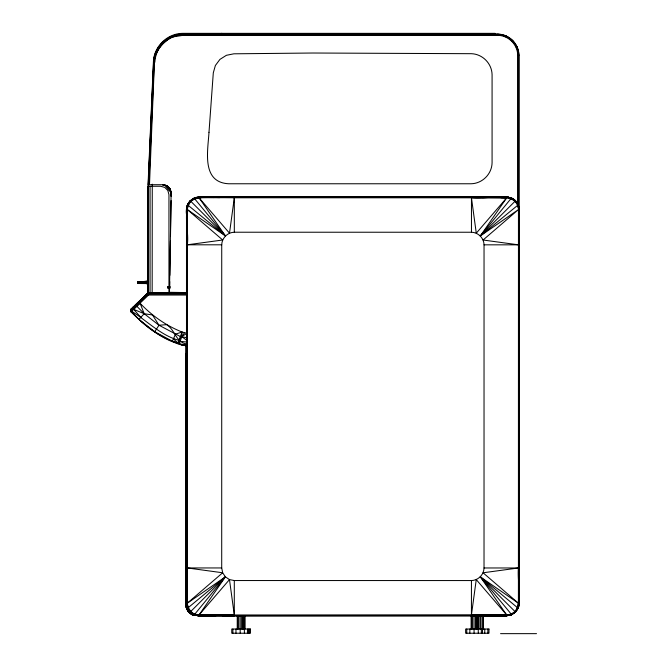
<?xml version="1.0" encoding="UTF-8"?>
<svg xmlns="http://www.w3.org/2000/svg" width="667" height="667" viewBox="0 0 667 667"><rect width="100%" height="100%" fill="white"/><g stroke="black" fill="none" stroke-linecap="round" stroke-linejoin="round"><path stroke-width="1" d="M147.974 281.499L138.327 281.499L137.485 282.333L137.485 282.758L147.974 283.175L147.974 292.821L147.974 186.268L160.564 186.268L164.757 187.394L167.826 190.462L168.951 194.656L168.951 292.821L147.974 292.821L147.974 186.268L153.427 61.439C154.144 46.181 167.492 33.4 182.766 33.35L495.097 33.35M193.038 613.415L193.038 615.266C188.653 613.248 185.668 608.654 185.684 603.818L185.693 366.375L186.635 365.741M185.659 604.152L185.693 366.316L186.326 365.741L186.96 366.166L187.018 372.269M186.026 366.967L186.026 345.264M187.377 345.823L185.918 344.981L187.377 345.598L186.76 344.981L187.21 345.598L186.168 345.306L186.143 366.55L186.452 366.241M199.058 615.774L199.033 614.974L229.481 579.581L234.3 580.54L471.436 580.557C478.197 580.423 483.892 574.729 484.025 567.967L484.042 244.831C483.909 238.069 478.222 232.374 471.461 232.241L234.317 232.224C227.555 232.358 221.869 238.052 221.736 244.814L221.711 567.951L222.67 572.77L225.396 576.855L229.481 579.581L234.292 614.982C219.651 612.089 189.495 625.504 186.468 603.193L186.493 209.571C186.568 202.818 192.313 197.073 199.083 196.982L506.703 196.998L511.514 197.957L513.982 199.325M484.576 615.257L484.576 615.724C495.965 615.649 518.009 620.427 519.26 603.21L519.285 209.588L518.326 204.777L515.433 200.85C502.093 193.814 485.926 199.375 471.461 197.399L199.083 196.982L194.656 197.907L189.745 201.301L186.968 206.587L186.61 209.571L186.468 603.193L187.277 603.218L225.396 576.855L194.239 614.824L203.026 615.624C177.48 616.008 190.103 583.275 186.868 567.951L187.152 207.629M507.287 197.015L199.083 197.099L194.264 197.941C180.507 208.496 189.645 230.082 187.294 244.806L222.686 239.995L187.302 209.546L186.493 209.571L186.602 244.806M471.461 197.399L506.703 196.998L506.728 197.807L234.317 197.782L229.498 233.183L199.058 197.791L199.083 196.982L199.058 197.791L225.421 235.91L187.302 209.546L187.119 215.424L186.643 215.433C182.625 187.294 218.526 199.658 234.317 197.09L219.626 197.132L219.626 197.607C206.712 197.324 185.301 194.222 186.643 213.54L186.602 209.555L187.669 204.836L190.178 200.667L225.421 235.91L187.452 204.752L186.493 209.571L186.885 244.806L187.302 209.546L187.277 603.218L222.67 572.77L187.269 567.951L186.868 603.21L187.644 607.929L190.32 611.931L194.322 614.599L199.041 615.674M222.72 615.241L222.72 615.708L233.842 615.858L207.495 615.316M202.576 615.708L193.78 614.899L198.591 615.749L234.292 615.783L234.3 580.54M234.317 232.224L234.317 197.09M471.436 580.557L471.436 615.791L506.695 615.399L511.197 614.09L515.007 611.547L517.559 607.729L518.859 603.235L519.109 599.241L519.176 209.58L518.326 204.777L514.524 199.783M471.461 232.241L471.461 196.998L482.583 197.149L482.583 197.624L471.461 197.799L476.28 233.2L506.728 197.807L482.583 197.624L506.703 196.998C505.786 196.573 515.541 198.216 517.884 203.81M233.842 615.758L506.687 615.691L511.489 614.841L515.408 611.947C522.228 598.507 517.292 582.466 518.467 567.976L518.476 209.563C518.417 201.442 510.147 196.657 502.726 197.157M518.868 567.976L519.26 603.21L518.451 603.235L518.476 209.563L519.285 209.588L518.884 244.831M190.32 611.931L187.427 608.004L186.577 603.201L186.468 567.951L221.711 567.951M511.197 614.09L480.34 576.872L517.559 607.729C520.318 607.395 518.584 599.75 519.109 597.349L518.634 597.357L518.451 603.235L480.34 576.872L506.703 614.991L506.678 615.799L485.026 615.649L485.034 615.174L506.703 614.991L511.197 614.09L511.489 614.841M518.668 231.232C519.268 215.458 523.287 194.622 500.842 197.157L500.85 197.624L506.728 197.807L480.357 235.926L518.476 209.563L483.083 240.012L518.484 244.831L518.668 231.232L519.134 231.232M186.643 233.692L186.493 244.806L221.736 244.814M194.764 198.191C196.448 196.915 209.371 197.632 213.748 197.607L213.757 197.132C199.275 195.072 184.375 197.64 186.643 215.433M171.119 196.265C171.778 191.746 169.91 186.693 165.291 185.101C168.659 186.168 171.127 189.528 171.119 193.063L169.468 292.321L187.052 292.588M169.66 286.785L169.743 281.591M169.843 275.354L170.418 241.087M170.502 235.893L171.085 200.584M186.468 603.193L187.427 608.004L188.177 607.712L186.868 603.21L186.868 567.951M519.109 599.241C519.918 605.561 517.1 612.264 511.03 614.899C502.735 616.683 505.886 615.132 511.414 614.624L506.228 615.774L484.576 615.724L506.236 615.474L489.736 615.308M187.535 345.881C165.308 342.68 146.557 327.105 130.974 311.898L130.482 310.955L131.065 308.979L147.999 293.005L187.002 292.938M519.109 597.349L518.084 607.945L515.574 612.114L480.34 576.872M518.959 209.83L518.959 55.069C518.734 43.805 509.246 34.317 497.982 34.092L182.925 34.092C167.667 34.05 154.194 46.932 153.585 62.181L148.232 184.701L163.315 184.726M148.399 184.701L153.752 62.189C154.469 47.074 167.792 34.334 182.925 34.259L497.982 34.259C509.154 34.484 518.567 43.897 518.793 55.069L518.793 209.83M148.866 184.701L154.21 62.206C154.919 47.332 168.034 34.801 182.925 34.726L497.982 34.726C508.913 34.942 518.109 44.139 518.326 55.069L518.326 206.712M149.491 184.701L154.577 58.729C156.528 49.216 163.39 42.304 171.377 37.144L182.925 35.351L497.982 35.351C508.571 35.568 517.492 44.481 517.7 55.069L517.7 204.636M152.268 184.192L152.168 292.821M187.21 345.598L186.168 345.306M186.143 356.662L186.868 353.543L186.026 353.543L186.143 365.708L185.693 366.425M186.485 353.468L186.485 366.892L186.727 363.44M147.59 282.95L147.349 283.767L146.715 283.592L146.715 282.758M138.619 301.692C150.7 314.866 165.441 325.396 182.074 332.033L181.716 336.643L179.323 344.022C161.114 337.544 143.814 326.58 131.666 311.239L131.082 309.788L131.641 308.429L130.515 309.897L147.073 293.53L187.002 293.222M146.715 282.333L147.974 281.916L147.974 280.24L146.715 281.499L146.715 282.333L137.485 282.333M135.726 304.486L133.35 308.996L130.974 311.898C133.984 304.01 142.004 299.9 147.265 293.73L147.499 293.205L148.533 295.039L187.002 295.039M186.868 362.448L186.66 360.163M187.11 360.08L186.593 362.089M508.204 197.207L508.462 197.974M518.317 605.853L518.001 607.779L515.124 612.189L511.039 614.924M154.094 60.364L154.444 58.538M155.136 54.894L154.786 56.712L155.111 54.894M153.585 62.181C154.302 46.932 167.65 34.142 182.925 34.092L182.925 35.351L180.549 34.817C166.425 37.244 155.644 47.515 154.844 62.231L153.585 62.181L154.352 58.538M518.234 606.186L517.85 608.112L516.108 610.455M518.217 606.178L517.85 608.112L516.025 610.43M518.076 605.853L517.367 608.738L518.793 602.968M177.572 343.788L182.074 332.033L187.027 333.267L181.716 336.643L178.889 340.345C160.622 335.276 147.307 321.077 131.666 311.239L148.533 295.039L148.533 186.268M505.528 36.852L506.011 35.693M186.627 337.635L180.348 336.535L158.996 325.229L152.501 314.982L144.197 313.715L138.944 319.418L154.752 331.724L172.378 341.254L175.488 334.15L182.074 332.033M137.902 281.607C139.019 283.542 150.875 279.039 147.165 282.291L137.602 281.916M186.485 365.866L186.902 365.341M186.76 343.939C175.896 342.621 175.129 329.756 166.617 324.671L158.996 325.229L144.197 313.715L140.07 303.202L131.391 310.872L130.482 310.955L133.283 306.845L133.35 308.996L140.845 317.359M188.619 204.077L189.745 201.301M154.752 331.724L158.996 325.229M508.696 615.116C511.722 614.716 514.716 612.906 516.316 610.297M188.177 607.712L225.396 576.855L199.033 614.974L194.539 614.074M184.509 332.8L181.716 336.643L187.219 340.62M518.326 204.777L480.357 235.926L511.514 197.957L506.703 196.998M136.36 304.627L147.482 293.463L148.533 293.222M147.59 282.149L147.899 280.924M511.923 41.129L512.815 40.237M480.357 235.926L515.599 200.692L511.514 197.957L506.712 197.107L500.842 197.157M225.396 576.855L190.153 612.089L194.322 614.599L204.919 615.624L204.911 615.149L199.033 614.974L506.703 614.991L476.255 579.598L471.436 614.991L506.695 615.399M186.143 365.708L186.868 365.174M137.602 283.175L147.165 282.8L147.974 284.851L146.715 283.483L137.902 283.483L137.485 282.758M192.371 199.85L193.964 198.741M510.955 614.699L514.157 612.564M513.64 612.956L515.274 611.864M140.003 281.499L139.586 282.333L140.003 283.592M147.974 283.175L146.715 283.175M147.974 281.015L147.399 281.424M516.2 47.524L517.359 47.04M148.533 293.989L139.345 302.451L133.633 309.355L144.197 313.715L135.668 305.086L139.345 302.451L147.482 293.463L148.533 293.989L187.002 293.989M138.778 281.499L138.052 282.333L138.778 283.592M194.38 198.249L194.564 198.691L199.058 197.382L213.757 197.132M146.715 281.916L147.974 281.916M511.189 614.59L506.37 615.549L201.801 615.549L507.87 615.291L506.37 615.383M197.357 197.715L199.083 197.407M506.228 615.774L511.03 614.899M187.535 345.406C181.958 346.565 176.897 342.763 173.495 338.694M220.027 33.65L221.986 33.35M130.482 310.955L131.391 310.872M167.917 287.827L169.985 287.677L167.926 287.677M502.735 197.632L506.72 197.407L500.85 197.624M506.678 615.799L198.599 615.858L193.789 614.882L198.599 615.858L234.292 615.383L199.033 615.374L204.911 615.149M195.881 614.674L198.583 615.458L201.567 615.291M167.926 287.169L169.985 287.06L167.976 287.018M186.01 365.875L186.635 365.849M204.452 615.232L204.461 615.708L198.599 615.858L202.493 615.308M167.951 286.877L169.985 286.835L167.976 286.835M485.034 615.174L471.436 615.399L485.026 615.649M234.317 197.382L199.058 197.791M204.919 615.624L198.591 615.749L193.897 614.59M517.7 55.069L518.959 55.069M170.61 193.147L171.119 193.147L170.669 191.412M186.493 209.571L187.119 213.532M484.042 244.831L519.285 244.831L518.884 209.571L517.584 205.069M147.974 283.592L137.902 283.483M167.951 287.06L169.985 287.06M167.917 288.511L169.985 288.511M167.917 292.488L180.373 292.488M484.025 567.967L519.268 567.976L519.118 579.089L518.643 579.089L519.26 603.21M500.558 633.65L536.518 633.65M222.72 615.708L234.292 615.674M213.748 197.607L234.317 197.782M186.618 581.541L187.094 581.549M198.583 615.458L204.461 615.708M203.018 615.149L199.033 614.974L223.17 615.157L223.178 615.633M166.083 185.601L162.731 184.701L164.474 184.884L170.393 191.954L171.136 196.09M187.527 344.847L179.323 344.022L181.474 345.014M186.76 342.029L180.182 341.354L177.914 342.896L172.378 341.254M166.091 185.401L166.917 185.818L162.731 184.701L164.474 184.884M162.731 184.701L164.441 184.967M154.119 58.654L154.577 58.729M193.338 615.016L189.161 612.573L186.568 608.654M193.338 615.124L189.161 612.673L186.568 608.763L185.659 604.044M193.038 615.266C188.669 613.165 185.76 608.671 185.684 603.818M190.045 613.348L187.777 610.772L186.31 607.762L185.701 604.485M170.594 190.162L166.85 185.785L169.985 188.878L171.119 193.063M194.564 198.691L225.421 235.91M169.985 188.878L169.701 188.428L169.993 188.894M186.435 344.981L186.835 345.706M171.194 36.718L171.377 37.144M518.584 206.703L519.285 209.588M518.109 204.852L519.176 209.58M186.577 603.201L187.644 607.929M180.507 34.359L180.549 34.817M518.634 599.249L518.859 603.235L518.634 597.357M186.893 209.546L187.119 215.424M497.982 34.092L497.982 35.351M487.844 629.039L487.844 633.233M484.767 629.039L484.767 633.233M483.5 615.549L483.5 629.039M483.108 615.549L483.108 629.039M482.474 629.039L482.474 633.233M482.033 615.549L482.033 629.039M481.349 629.039L481.349 633.233M480.557 615.549L480.557 629.039M479.089 615.549L479.089 629.039M478.264 629.039L478.264 633.233M478.014 615.549L478.014 629.039M477.622 615.549L477.622 629.039M476.997 615.549L476.997 629.039M476.605 615.549L476.605 629.039M475.529 615.549L475.529 629.039M474.062 615.549L474.062 633.233M472.586 615.549L472.586 629.039M471.519 615.549L471.519 629.039M471.119 615.549L471.119 629.039M469.851 629.039L469.851 633.233M466.775 629.039L466.775 633.233M249.35 629.039L249.35 633.233M248.591 629.039L248.591 633.233M247.465 629.039L247.465 633.233M244.997 615.549L244.997 629.039M244.606 615.549L244.606 629.039M244.38 629.039L244.38 633.233M243.53 615.549L243.53 629.039M243.113 615.549L243.113 629.039M242.721 615.549L242.721 629.039M241.646 615.549L241.646 629.039M240.178 615.549L240.178 633.233M238.703 615.549L238.703 629.039M237.635 615.549L237.635 629.039M237.235 615.549L237.235 629.039M235.968 629.039L235.968 633.233M232.891 629.039L232.891 633.233M150.075 186.268L150.075 292.821M141.679 281.499L141.679 283.592M518.467 567.976L518.451 603.235L483.066 572.786L518.467 567.976M208.988 132.308C207.929 150.634 201.184 182.341 228.656 183.767L471.102 183.767C482.374 183.542 491.854 174.054 492.079 162.79L492.079 74.671C491.862 63.507 482.549 54.069 471.394 53.694L313.048 53.018L233.875 53.81L226.396 55.303L219.935 59.388L215.374 65.508L213.298 72.853L208.988 132.308M147.974 284.075L147.399 283.667L147.974 284.075M250.475 629.039L231.757 629.039L231.757 633.233L250.475 633.233L250.475 629.039M488.978 629.039L465.641 629.039L465.641 633.233L488.978 633.233L488.978 629.039"/></g></svg>
